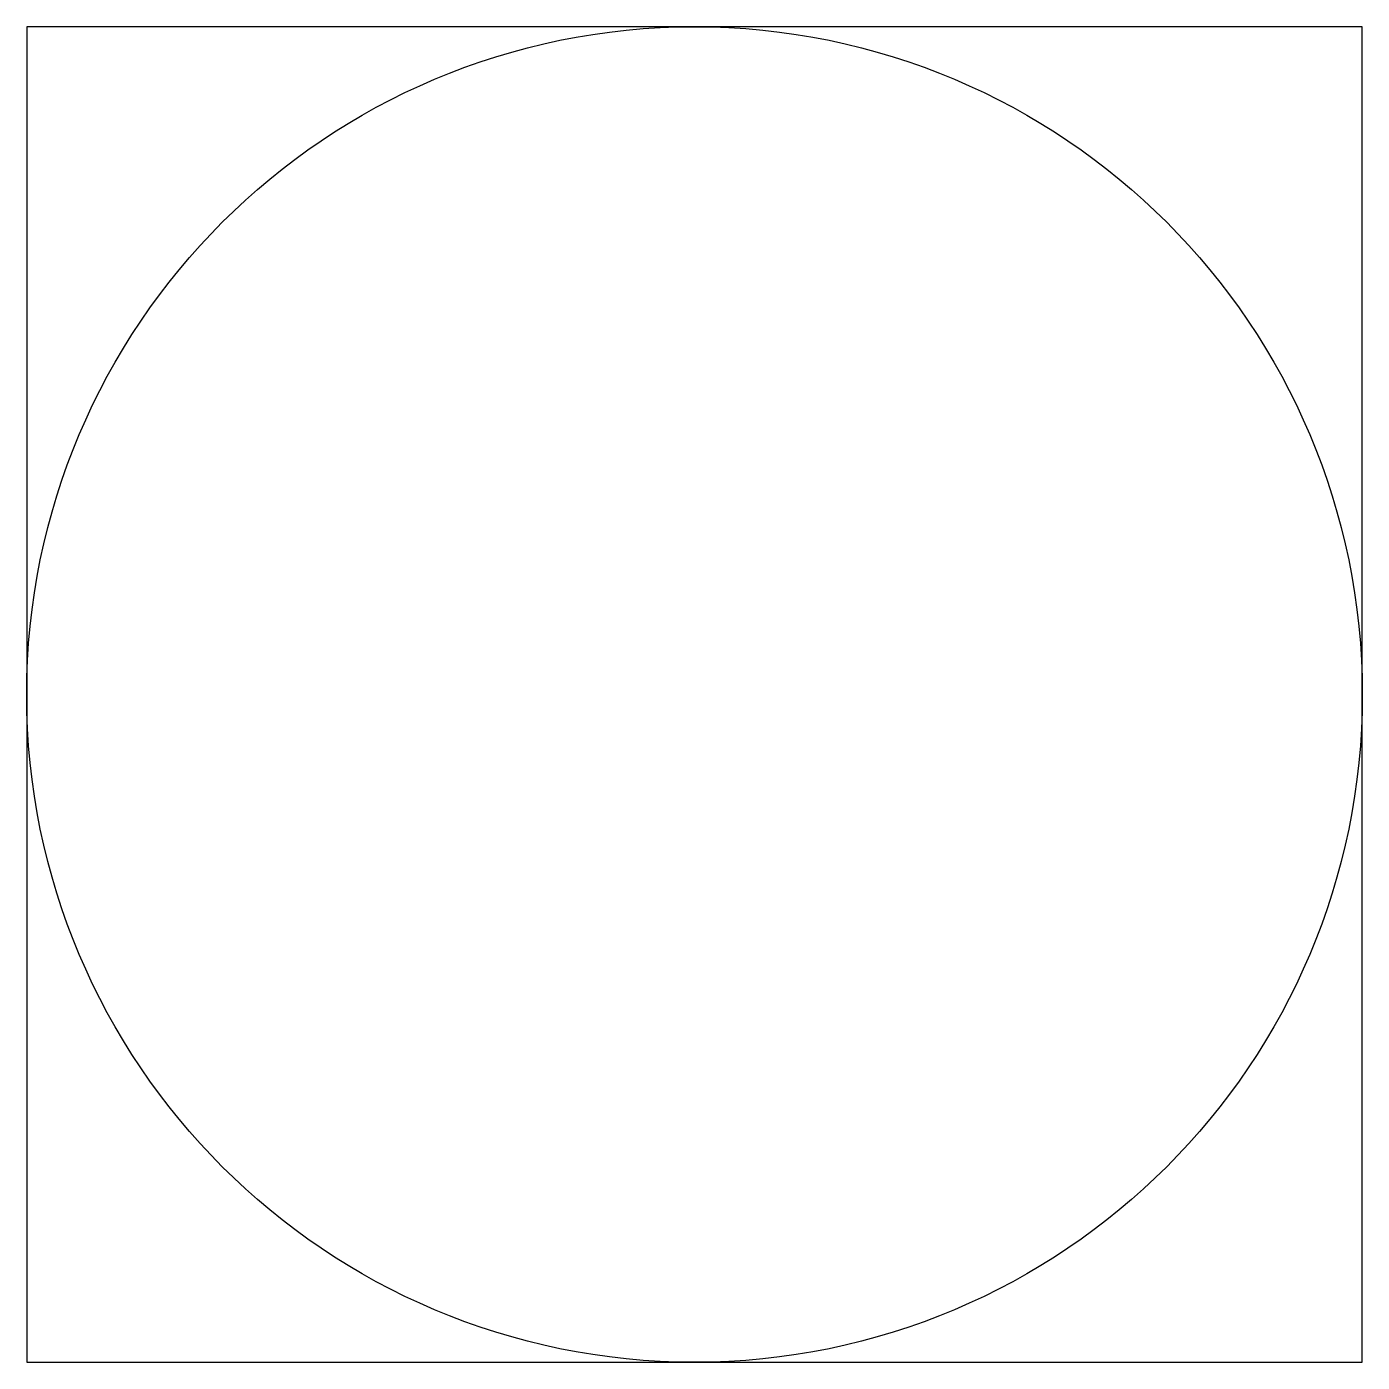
# Model space of a CAD drawing. Header units: millimetres. Extents: x 0 to 10, y 0 to 10.
import ezdxf

# ---------------------------------------------------------------- set-up
doc = ezdxf.new("R2010")
doc.units = ezdxf.units.MM
doc.header["$MEASUREMENT"] = 0
doc.layers.add('Layer 01', color=1, linetype='Continuous', true_color=0xff0000)
doc.layers.add('Layer 03', color=5, linetype='Continuous', true_color=0x0000ff)

msp = doc.modelspace()

# ---------------------------------------------------------------- linework, layer by layer
at = {"layer": 'Layer 01'}
msp.add_lwpolyline([(0, 0), (10, 0), (10, 10), (0, 10)], close=True, dxfattribs=at)
at = {"layer": 'Layer 03'}
msp.add_circle((5, 5), 5, dxfattribs=at)

doc.saveas('drawing.dxf')
